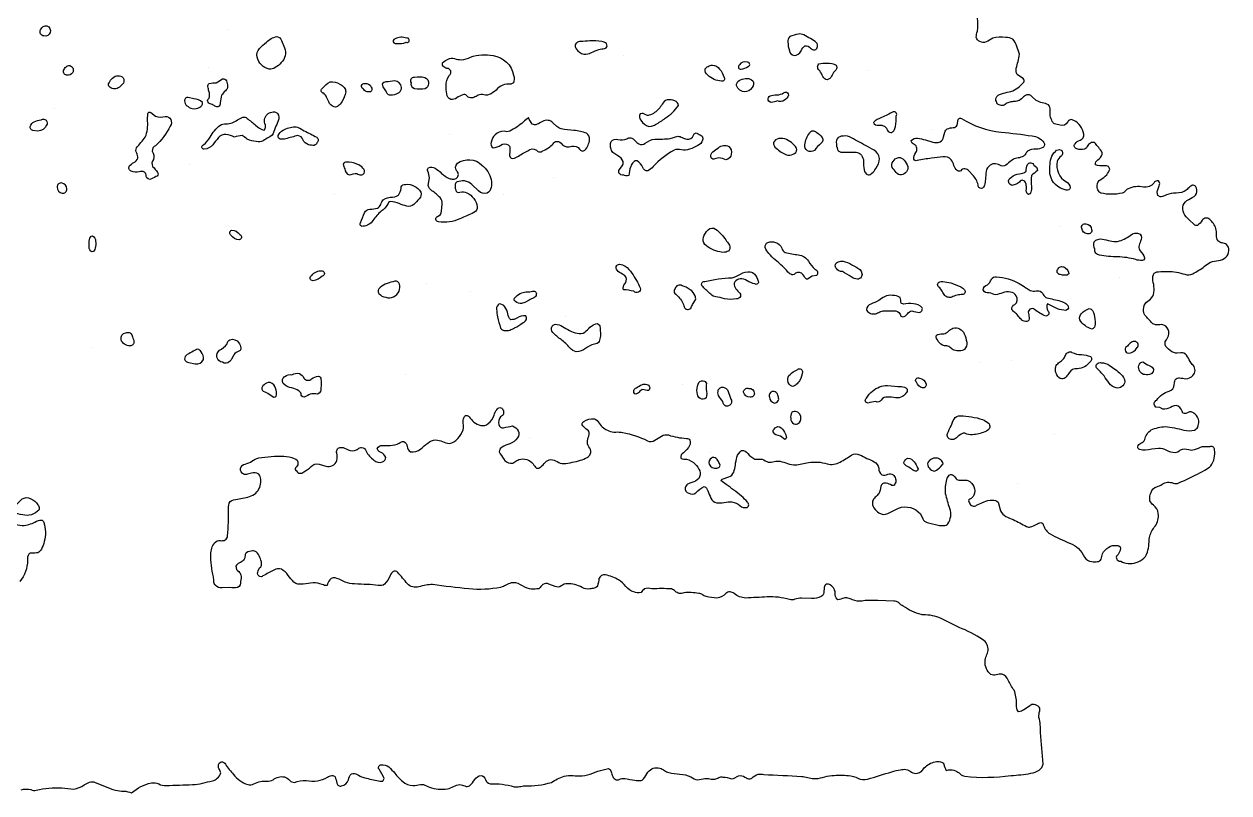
# Model space of a CAD drawing. Header units: inches. Extents: x 0.6 to 17.6, y 1.2 to 10.
# Drawn here: x 9.31 to 17.61, y 1.25 to 6.55 of the extents above; entities that cross this region are included whole.
import ezdxf

# ---------------------------------------------------------------- set-up
doc = ezdxf.new("R2010")
doc.units = ezdxf.units.IN
doc.header["$MEASUREMENT"] = 0
doc.layers.get('0').update_dxf_attribs({"linetype": 'CONTINUOUS'})

msp = doc.modelspace()

# ---------------------------------------------------------------- linework, layer by layer
for p, q in [((10.7174, 6.5096), (10.7174, 6.5096)), ((13.4358, 6.3325), (13.4358, 6.3325)), ((10.582, 6.2492), (10.582, 6.2492)), ((15.1231, 6.2284), (15.1231, 6.2284)), ((9.5196, 5.968), (9.5196, 5.968)), ((15.5606, 5.8222), (15.5606, 5.8222)), ((12.2381, 5.7909), (12.2381, 5.7909)), ((10.4466, 5.5826), (10.4466, 5.5826)), ((12.9567, 5.4889), (12.9567, 5.4889)), ((11.4465, 5.3743), (11.4465, 5.3743)), ((12.613, 5.3743), (12.613, 5.3743)), ((16.4459, 5.1556), (16.4459, 5.1556)), ((12.0818, 4.7598), (12.0818, 4.7598)), ((16.8521, 4.8015), (16.8521, 4.8015)), ((12.3839, 4.7077), (12.3839, 4.7077)), ((13.04, 4.5307), (13.04, 4.5307)), ((9.78, 4.3224), (9.78, 4.3224)), ((15.8938, 4.2182), (15.8938, 4.2182)), ((16.1126, 4.2286), (16.1126, 4.2286)), ((11.936, 4.1349), (11.936, 4.1349)), ((13.842, 4.062), (13.842, 4.062)), ((12.7901, 3.6975), (12.7901, 3.6975)), ((16.4042, 3.7183), (16.4042, 3.7183)), ((14.0399, 3.5933), (14.0399, 3.5933)), ((16.1542, 3.385), (16.1542, 3.385))]:
    msp.add_line(p, q)
for points in [[(10.0508, 1.2498, -0.126935), (10.1868, 1.3192, -0.1377), (10.2373, 1.3115, 0.116543), (10.2881, 1.301, 0.0037), (10.4708, 1.3077, 0.052743), (10.5391, 1.3165, -0.016072), (10.6077, 1.333, 0.127118), (10.6402, 1.3512, 0.215107), (10.6642, 1.3877, 0.107186), (10.6555, 1.4112, -0.153402), (10.6482, 1.4376, -0.858433), (10.6962, 1.4473, 0.017024), (10.7521, 1.3767, 0.141582), (10.8503, 1.3081, 0.180705), (10.8933, 1.3126, -0.049409), (10.9372, 1.3287, -0.038455), (10.9817, 1.3307, 0.132591), (11.0249, 1.3408, -0.210262), (11.1029, 1.3607, -0.121137), (11.1395, 1.3358, 0.248412), (11.1715, 1.3228, -0.07059), (11.2517, 1.3365, 0.074758), (11.332, 1.3326, 0.074042), (11.3988, 1.3585, -0.072481), (11.4293, 1.3689, -0.276524), (11.4518, 1.3605, -0.060043), (11.4644, 1.318, 0.525437), (11.4969, 1.2992, 0.27773), (11.5444, 1.34, -0.178482), (11.5647, 1.3803, -0.267625), (11.6045, 1.3768, 0.054634), (11.644, 1.3574, 0.010654), (11.7402, 1.3344, 0.078977), (11.7801, 1.3319), (11.7898, 1.3493, 0.052518), (11.7548, 1.413, -0.659854), (11.7704, 1.4427, -0.252609), (11.8219, 1.4287, -0.043957), (11.8631, 1.3852, 0.044178), (11.9177, 1.3291, 0.185551), (11.9881, 1.3019, 0.067475), (12.0403, 1.3078), (12.0607, 1.3078, -0.024132), (12.1016, 1.2884, 0.108976), (12.2255, 1.2783, 0.092263), (12.268, 1.2939, -0.117146), (12.3112, 1.3073, -0.06178), (12.3457, 1.2976, 0.246982), (12.3786, 1.2996, 0.060889), (12.4141, 1.3417, -0.216885), (12.4574, 1.37, -0.286868), (12.488, 1.342, 0.267019), (12.5193, 1.3123, -0.087689), (12.6858, 1.2925, 0.107242), (12.7228, 1.2934, -0.033935), (12.7591, 1.2989, 0.082861), (12.942, 1.3228, -0.052739), (13.0287, 1.3649, -0.103334), (13.0906, 1.3692, 0.052161), (13.1543, 1.3673, 0.063914), (13.2265, 1.3867, -0.04589), (13.2986, 1.4089), (13.3345, 1.4175, -0.320567), (13.3525, 1.3957, 0.036395), (13.3639, 1.3632, 0.214687), (13.3875, 1.3407, 0.237622), (13.4097, 1.3434, -0.132711), (13.4465, 1.3491, -0.004378), (13.5168, 1.3369, 0.059932), (13.5527, 1.3355, 0.195617), (13.577, 1.3471, -0.019465), (13.6071, 1.3924, -0.326127), (13.6887, 1.4206, -0.054918), (13.7211, 1.4039, 0.062303), (13.7496, 1.3897, 0.033455), (13.8264, 1.3798, -0.097856), (13.9019, 1.3602, 0.079447), (13.9484, 1.339, -0.050536), (13.9995, 1.3498, -0.054575), (14.033, 1.3468, 0.08217), (14.0669, 1.3457, 0.122893), (14.0948, 1.3567, -0.171322), (14.1231, 1.3596, -0.061459), (14.1827, 1.3475), (14.1961, 1.3504), (14.2314, 1.3674, -0.222633), (14.2743, 1.3589, 0.051668), (14.299, 1.3475, 0.249643), (14.3224, 1.3515, -0.077917), (14.3661, 1.3791, -0.054916), (14.4046, 1.3769, -0.003107), (14.6648, 1.3639, -0.043458), (14.7069, 1.3558, 0.047643), (14.7486, 1.3487, 0.07217), (14.8101, 1.3564, -0.02444), (14.8741, 1.3706, -0.020299), (14.9881, 1.3705, -0.087279), (15.053, 1.3517, 0.171396), (15.1186, 1.3436, -0.010181), (15.2864, 1.3956, -0.02127), (15.3459, 1.4097, -0.073357), (15.3831, 1.4121, -0.070443), (15.4222, 1.3936, 0.206376), (15.4629, 1.3858, 0.095578), (15.4901, 1.3984, 0.030013), (15.5095, 1.4222, -0.158747), (15.5843, 1.4638, -0.101572), (15.6223, 1.4647, -0.261193), (15.6439, 1.4477, 0.057483), (15.6604, 1.4051), (15.6763, 1.4085, -0.148857), (15.7251, 1.4019, -0.067256), (15.7567, 1.3813, 0.123595), (15.7897, 1.3644, 0.06106), (16.1073, 1.3697, 0.03057), (16.2444, 1.3854, 0.088296), (16.3013, 1.407, 0.227065), (16.3279, 1.4482, 0.00349), (16.3105, 1.6665, 0.074375), (16.3, 1.7706, -0.1033), (16.3055, 1.8162, 0.201902), (16.3021, 1.8411, 0.172241), (16.2671, 1.8585, 0.268216), (16.2365, 1.8509, -0.068422), (16.1959, 1.8227, -0.124892), (16.1599, 1.8092), (16.1496, 1.8235, -0.053872), (16.1446, 1.8644, 0.105491), (16.1286, 1.9573, -0.038035), (16.087, 2.0282, 0.23718), (16.046, 2.0689, 0.095095), (16.006, 2.0639, -0.204185), (15.9688, 2.0664, -0.253295), (15.9292, 2.1561, -0.073294), (15.9379, 2.1941, 0.03937), (15.9492, 2.2315, 0.272684), (15.9116, 2.3071, 0.056237), (15.7507, 2.3903), (15.6394, 2.4464, 0.062094), (15.5814, 2.4684, 0.034765), (15.518, 2.4775, -0.050699), (15.4876, 2.4789, -0.075805), (15.3654, 2.5361, -0.024864), (15.3343, 2.5596, 0.170235), (15.3002, 2.5726), (15.1908, 2.5765, 0.012057), (15.1245, 2.577, 0.054053), (15.0814, 2.5726, -0.15757), (15.0151, 2.5816, 0.022843), (14.9836, 2.5925, 0.134761), (14.9565, 2.5934, -0.072558), (14.9148, 2.5809), (14.9021, 2.5942, -0.066081), (14.8952, 2.6351, 0.214836), (14.8621, 2.6835, 0.627536), (14.8211, 2.6663), (14.8172, 2.6313, -0.272752), (14.8002, 2.6038, -0.122315), (14.7341, 2.5908), (14.6648, 2.5934, 0.085219), (14.6191, 2.5847, -0.175659), (14.5815, 2.583, 0.084555), (14.428, 2.6006, -0.002998), (14.2795, 2.5934, -0.159376), (14.2011, 2.6238, 0.099022), (14.1723, 2.6364, 0.237555), (14.1441, 2.6247, -0.190896), (14.0816, 2.5934, -0.062718), (14.0087, 2.6038, -0.124945), (13.9829, 2.6156, 0.143225), (13.9566, 2.6247, 0.071069), (13.8542, 2.6298, -0.137998), (13.8212, 2.6247, -0.143847), (13.795, 2.6397, 0.121745), (13.7691, 2.6559, 0.031601), (13.6337, 2.6559, 0.213323), (13.5816, 2.6559, 0.086689), (13.559, 2.6317, -0.172298), (13.5087, 2.6351, -0.142646), (13.4547, 2.673, 0.077149), (13.4046, 2.7184, 0.085309), (13.3141, 2.7529, 0.343243), (13.2692, 2.7288, -0.060506), (13.2588, 2.6767, -0.136944), (13.2361, 2.6603, 0.045058), (13.2067, 2.6559, -0.173838), (13.1541, 2.6655, 0.058115), (13.1025, 2.6872, 0.055042), (13.0539, 2.6918, 0.155182), (13.0088, 2.6767, -0.268746), (12.9668, 2.6727), (12.9243, 2.6897, 0.233583), (12.8838, 2.6872, 0.123429), (12.8647, 2.6658, -0.282962), (12.8421, 2.6559, -0.093931), (12.7901, 2.6559, -0.050216), (12.7286, 2.6851, 0.182621), (12.6651, 2.6976, 0.054942), (12.6286, 2.682, -0.054942), (12.5922, 2.6663, -0.068252), (12.3735, 2.6559, -0.014067), (12.1235, 2.6872, 0.053887), (12.0298, 2.6707, -0.282787), (11.9502, 2.6908, 0.014082), (11.8832, 2.7698, 0.354072), (11.8512, 2.7751, 0.117802), (11.8319, 2.7497, -0.085782), (11.7917, 2.6883, -0.220757), (11.7497, 2.6801, 0.042038), (11.6756, 2.6872, -0.018738), (11.5862, 2.6901, -0.062769), (11.5215, 2.7017, 0.017102), (11.4646, 2.7286, 0.364985), (11.4152, 2.7184, 0.072339), (11.3972, 2.6802, -0.182308), (11.3632, 2.6872, 0.08019), (11.3007, 2.6976, 0.009977), (11.2324, 2.6895, -0.05704), (11.1965, 2.6896, -0.147017), (11.1685, 2.7016, -0.031957), (11.1284, 2.7492, 0.109028), (11.0819, 2.7913, 0.209614), (11.0308, 2.7862, 0.007279), (10.9555, 2.7459, -0.793867), (10.9204, 2.771, -0.175409), (10.9397, 2.8082, 0.151826), (10.9456, 2.8319, 0.092983), (10.9336, 2.8733, 0.101691), (10.9095, 2.9107, 0.185538), (10.8837, 2.9187, 0.099841), (10.8424, 2.9059, 0.347562), (10.832, 2.8871, -0.154929), (10.8216, 2.8538, -0.119647), (10.7932, 2.8348, 0.214252), (10.7695, 2.8121, 0.294208), (10.7886, 2.7752, -0.138981), (10.8026, 2.7519, -0.122327), (10.8007, 2.708, -0.372625), (10.7799, 2.6663, -0.093931), (10.7278, 2.6663), (10.6743, 2.6626, -0.237416), (10.6272, 2.6808, -0.165473), (10.617, 2.7076, 0.032062), (10.6138, 2.7393, -0.058704), (10.5964, 2.895, -0.153282), (10.6216, 2.9737, -0.260433), (10.6637, 2.9899, 0.465771), (10.7119, 3.0218, 0.030878), (10.7174, 3.2079, -0.163895), (10.7298, 3.2584, -0.149128), (10.7789, 3.2747, 0.056183), (10.8747, 3.2972, 0.238239), (10.9366, 3.3677, 0.101825), (10.9411, 3.4125, 0.161556), (10.9257, 3.4475, 0.277078), (10.8756, 3.4534), (10.848, 3.4461, -0.134677), (10.8216, 3.4475, -0.749291), (10.8324, 3.5171, 0.114184), (10.8797, 3.5367, -0.087042), (10.9262, 3.5589, -0.056106), (11.0993, 3.57, -0.079106), (11.1711, 3.5559, -0.347452), (11.1965, 3.5204, -0.178854), (11.1803, 3.4907, 0.512143), (11.1868, 3.4692, 0.518495), (11.2358, 3.4625, 0.051484), (11.2867, 3.4997, -0.260208), (11.342, 3.5158), (11.3882, 3.5024, 0.174376), (11.434, 3.5057, 0.230424), (11.4632, 3.5424, 0.102672), (11.4645, 3.5916, -0.461698), (11.485, 3.6307, -0.154182), (11.5281, 3.6222, 0.181033), (11.5865, 3.6091, 0.094727), (11.6102, 3.6221, -0.16628), (11.6349, 3.6313, -0.319378), (11.6659, 3.6057, 0.127234), (11.7194, 3.5441, 0.261249), (11.779, 3.531, 0.290408), (11.8006, 3.5628, 0.243843), (11.7684, 3.596, -0.305922), (11.7423, 3.6245, -0.295713), (11.7788, 3.6445, -0.011036), (11.8319, 3.6452, 0.12501), (11.8942, 3.6612, -0.218252), (11.9259, 3.6715, -0.294906), (11.9479, 3.6389, 0.252761), (11.9713, 3.602, 0.252526), (12.0415, 3.6213, -0.006344), (12.0899, 3.6609, -0.153837), (12.1443, 3.6827, -0.101572), (12.1914, 3.6717, 0.069926), (12.2383, 3.6588, 0.20267), (12.2966, 3.692, 0.090518), (12.3343, 3.7534, 0.103853), (12.3344, 3.7972, -0.175014), (12.3399, 3.8393, -0.637123), (12.375, 3.8418, 0.01644), (12.4066, 3.8056, 0.111845), (12.4564, 3.7834, 0.232501), (12.5054, 3.7952, 0.135106), (12.5482, 3.8535, -0.161198), (12.5664, 3.8915, -0.717961), (12.6079, 3.8913, -0.478957), (12.5922, 3.8433, 0.233171), (12.5793, 3.7888, 0.392592), (12.6122, 3.767, 0.0095), (12.6736, 3.7796, -0.139324), (12.7135, 3.7461, -0.304979), (12.7075, 3.6971, -0.172512), (12.6547, 3.6558, 0.075414), (12.6027, 3.6335, 0.350882), (12.583, 3.6005, 0.039883), (12.6131, 3.5515, 0.203907), (12.6595, 3.5219, 0.180644), (12.6896, 3.5314, -0.07459), (12.7182, 3.5471, -0.312624), (12.8169, 3.5179, 0.090675), (12.8391, 3.489, 0.289449), (12.8681, 3.4974, 0.037449), (12.9009, 3.5289, -0.179223), (12.9364, 3.548, -0.14623), (12.9816, 3.534, 0.14409), (13.0268, 3.5199, 0.045893), (13.1427, 3.5429, 0.055108), (13.1874, 3.5619, 0.167597), (13.2097, 3.5854, 0.2732), (13.2072, 3.6262, -0.176892), (13.1898, 3.6668, -0.077487), (13.1997, 3.71, 0.33767), (13.1879, 3.7537, -0.054941), (13.1587, 3.7797, -0.559693), (13.1656, 3.8096, -0.186162), (13.2376, 3.8284, -0.188694), (13.2708, 3.7979, 0.140332), (13.3369, 3.7449, 0.10771), (13.3849, 3.7375, -0.060813), (13.4336, 3.7346, -0.069014), (13.603, 3.6777, 0.28681), (13.655, 3.681), (13.7, 3.7095, -0.212234), (13.7473, 3.7172, 0.067771), (13.8731, 3.6939, -0.235468), (13.8961, 3.6824, -0.144792), (13.8941, 3.6454, -0.110385), (13.8515, 3.5939, 0.405306), (13.8344, 3.5578, 0.145255), (13.8729, 3.5498, -0.151102), (13.9323, 3.5163, -0.135129), (13.963, 3.4689, -0.230343), (13.9566, 3.4162, -0.152775), (13.9088, 3.3896, 0.061544), (13.8802, 3.3775, 0.19905), (13.8629, 3.3537, 0.34524), (13.8874, 3.3152, 0.284904), (13.9374, 3.3188, -0.086974), (13.9935, 3.3617, -0.264844), (14.0191, 3.3329, 0.010345), (14.0402, 3.2823, 0.263739), (14.0796, 3.2499, 0.0712), (14.1321, 3.2523, -0.073711), (14.1854, 3.2555, -0.129768), (14.2406, 3.2304, 0.246477), (14.2897, 3.2179, 0.563232), (14.2916, 3.2531, 0.059379), (14.2508, 3.2962, 0.015318), (14.1452, 3.376, -0.030803), (14.1084, 3.4035), (14.1175, 3.4132), (14.1644, 3.4282, 0.230588), (14.1975, 3.4616, 0.061448), (14.209, 3.51, -0.041898), (14.2199, 3.5652, -0.188868), (14.2518, 3.6092, -0.320584), (14.2936, 3.59, 0.124638), (14.342, 3.5516, 0.025283), (14.3939, 3.55, 0.028268), (14.4357, 3.5308, 0.083962), (14.4765, 3.534, -0.092784), (14.5169, 3.5366, -0.027739), (14.5684, 3.5203, 0.089943), (14.6218, 3.5105, 0.01361), (14.7129, 3.5269, -0.117795), (14.8408, 3.5184, 0.205118), (14.9302, 3.5303, 0.021602), (15.0106, 3.5795, -0.244369), (15.0636, 3.5812, -0.027168), (15.1143, 3.5559, -0.031626), (15.1656, 3.532, -0.249678), (15.196, 3.4891, 0.231518), (15.2176, 3.4423, 0.16293), (15.2592, 3.4464, -0.2915), (15.2951, 3.4436, -0.081923), (15.3122, 3.4158, -0.234938), (15.3106, 3.385, -0.44837), (15.2871, 3.3692, 0.110477), (15.2481, 3.385, 0.437642), (15.2117, 3.3627), (15.2055, 3.3361, -0.097599), (15.196, 3.3121, -0.030618), (15.1723, 3.2878, 0.146335), (15.1544, 3.26, 0.219681), (15.1635, 3.2143, 0.0805), (15.198, 3.1795, 0.263943), (15.2579, 3.1764, 0.00946), (15.3333, 3.2134, -0.313976), (15.4828, 3.1733), (15.5004, 3.1382, 0.247562), (15.5293, 3.1142, 0.007944), (15.6056, 3.096, 0.062528), (15.645, 3.0929, 0.194931), (15.6725, 3.1048, 0.238961), (15.6857, 3.2107, -0.021257), (15.6567, 3.3123, -0.093205), (15.6652, 3.4104, -0.11842), (15.6815, 3.4397, -0.348895), (15.7042, 3.4426, -0.159379), (15.7251, 3.4214, 0.234779), (15.748, 3.4058, 0.066573), (15.7793, 3.4054, -0.102182), (15.8099, 3.4028, -0.413167), (15.8522, 3.3017, -0.157173), (15.8234, 3.2748, 0.555819), (15.8209, 3.2496, 0.56613), (15.8705, 3.2339), (15.9216, 3.2554, -0.092282), (15.9772, 3.2684, -0.269248), (16.018, 3.2534), (16.0355, 3.1954, 0.180873), (16.0716, 3.1561, 0.036286), (16.1218, 3.1337, -0.030676), (16.2147, 3.0857, 0.17157), (16.2411, 3.083, 0.058599), (16.2815, 3.1004, -0.076243), (16.3134, 3.1145, -0.312519), (16.3313, 3.0934, 0.167675), (16.376, 3.0353, 0.023232), (16.5109, 2.972, -0.208095), (16.6125, 2.8746, 0.225026), (16.663, 2.8443, 0.092764), (16.7026, 2.8442, 0.215754), (16.7278, 2.8603, 0.071455), (16.737, 2.8973, -0.147916), (16.7813, 2.9447, -0.155746), (16.8325, 2.956, -0.367697), (16.8625, 2.9371, -0.176024), (16.8336, 2.8807, 0.556234), (16.8635, 2.8474, 0.233752), (16.9682, 2.8384, 0.309316), (17.0504, 2.9243, 0.045328), (17.0583, 2.9795, -0.02902), (17.0624, 3.0202, -0.094307), (17.1004, 3.0891, 0.187289), (17.1215, 3.1766, 0.21328), (17.0876, 3.2337, -0.128869), (17.0639, 3.2643, -0.167995), (17.0722, 3.3213, -0.300235), (17.1119, 3.3606, 0.068562), (17.1486, 3.3774, -0.098786), (17.1859, 3.3919, -0.086069), (17.2252, 3.3858, 0.177316), (17.2638, 3.3866, 0.003998), (17.3754, 3.4396, 0.016308), (17.4415, 3.4746, 0.063717), (17.4831, 3.5047, 0.205126), (17.5082, 3.6157, 0.617479), (17.477, 3.635, -0.018459), (17.4249, 3.635, 0.008066), (17.3679, 3.614, -0.155613), (17.3312, 3.6141, 0.188182), (17.2727, 3.613, -0.199142), (17.2374, 3.5933, -0.097716), (17.1802, 3.6104, 0.12311), (17.1229, 3.6245, -0.016155), (17.0325, 3.6136, -0.083212), (16.9944, 3.6167, -0.368897), (16.9799, 3.6358, -0.252933), (17.0023, 3.6614, 0.183172), (17.0286, 3.6851, -0.200266), (17.0733, 3.7526, -0.08328), (17.1698, 3.7749, -0.041503), (17.2966, 3.751, 0.129133), (17.3702, 3.7515, 0.177838), (17.393, 3.7718, 0.124511), (17.4008, 3.8123, 0.192122), (17.375, 3.8612, 0.09915), (17.3524, 3.875, 0.19349), (17.3312, 3.8745, -0.251578), (17.2896, 3.867, 0.2396), (17.2583, 3.9162, 0.297433), (17.2062, 3.9058, -0.10174), (17.1541, 3.8953), (17.1333, 3.9058), (17.1041, 3.9099, -0.572141), (17.1114, 3.9577, -0.188623), (17.1958, 4.0192, 0.37062), (17.2318, 4.0652, -0.07492), (17.2389, 4.0967, -0.291186), (17.2687, 4.1106, -0.016788), (17.3111, 4.1052, 0.203813), (17.3594, 4.1283, 0.401162), (17.3624, 4.1974, -0.100087), (17.3412, 4.2247, 0.028081), (17.3165, 4.2673, 0.268561), (17.276, 4.2828), (17.2518, 4.2815, -0.093981), (17.2291, 4.2849, -0.10795), (17.1818, 4.3188, -0.31041), (17.17, 4.3605, 0.112416), (17.1954, 4.4153, 0.232081), (17.1731, 4.4667, 0.20261), (17.1319, 4.477, -0.035749), (17.1036, 4.4768, -0.191048), (17.08, 4.4879, -0.007959), (17.0296, 4.542, -0.185886), (17.0205, 4.5828, -0.222293), (17.0409, 4.6329, 0.06657), (17.0758, 4.6615, 0.168208), (17.093, 4.7133, 0.05089), (17.0875, 4.769, -0.112597), (17.0876, 4.8241, -0.300565), (17.123, 4.8415, -0.059662), (17.2472, 4.8399, -0.02762), (17.3042, 4.8247, 0.199154), (17.3586, 4.8284, 0.045033), (17.4404, 4.8799, -0.072879), (17.4816, 4.9079, -0.059244), (17.5368, 4.9207, 0.14745), (17.5876, 4.9419, 0.187592), (17.6078, 4.9886, 0.239973), (17.5916, 5.0306, 0.093547), (17.5617, 5.041, -0.161699), (17.5337, 5.0549, -0.166305), (17.5221, 5.0968, 0.07279), (17.518, 5.1409, 0.129488), (17.4764, 5.2024, 0.492702), (17.4249, 5.1973, -0.094008), (17.3915, 5.1621, -0.299216), (17.3688, 5.1683), (17.3339, 5.2008, -0.09363), (17.298, 5.2459, -0.201548), (17.293, 5.3011, -0.189894), (17.3313, 5.34, 0.071183), (17.3788, 5.3702, 0.255062), (17.385, 5.4182, 0.468992), (17.352, 5.4368, 0.074472), (17.326, 5.416, -0.074472), (17.2999, 5.3952, -0.10698), (17.227, 5.3847, 0.068385), (17.1635, 5.3654, -0.071688), (17.1353, 5.3582), (17.1174, 5.3677, -0.188738), (17.121, 5.4128, 0.04167), (17.1306, 5.4433, 0.279073), (17.1229, 5.4681, 0.444118), (17.0914, 5.4526, -0.267108), (17.0187, 5.4264, 0.157394), (16.9135, 5.4145, 0.057411), (16.8937, 5.3972, -0.143948), (16.8729, 5.3847, -0.118045), (16.7271, 5.3847, -0.215388), (16.7058, 5.4066, -0.080085), (16.6998, 5.438, -0.266909), (16.7249, 5.4784, 0.067064), (16.7662, 5.5104, 0.091187), (16.7875, 5.5494), (16.7794, 5.5677, 0.097282), (16.7479, 5.5722, -0.112336), (16.6897, 5.5799, -0.346068), (16.7061, 5.6128, 0.132962), (16.7362, 5.6515, 0.1677), (16.7297, 5.6733, 0.028511), (16.7046, 5.7062, 0.036782), (16.6827, 5.7325, 0.252934), (16.6542, 5.7285, 0.172291), (16.6317, 5.705, -0.238713), (16.6125, 5.6868, -0.135933), (16.5612, 5.6893, -0.594455), (16.5482, 5.7244, -0.186544), (16.5838, 5.7492, 0.350629), (16.6084, 5.7914, 0.240737), (16.5396, 5.8847, 0.529652), (16.4973, 5.8731, -0.396425), (16.4459, 5.8534, -0.03689), (16.4068, 5.8612, -0.140353), (16.3918, 5.878, -0.054307), (16.3776, 5.9176, -0.059496), (16.3777, 5.9585, 0.268304), (16.3646, 5.993, 0.085625), (16.3227, 6.0074, -0.101711), (16.2814, 6.023), (16.2518, 6.0509, 0.258447), (16.2167, 6.0617, 0.107111), (16.1858, 6.0406, -0.119121), (16.1542, 6.0201, -0.062227), (16.123, 6.0149, 0.062227), (16.0917, 6.0097, 0.173951), (16.066, 5.9947, -0.25476), (16.0397, 5.9888, -0.191062), (16.0146, 6.0004, -0.130865), (16.0022, 6.0312, -0.310484), (16.0284, 6.0631, -0.059427), (16.0817, 6.0794, 0.153793), (16.1733, 6.1262), (16.1966, 6.149, 0.319974), (16.1901, 6.1733, 0.01446), (16.1488, 6.2009, -0.182918), (16.1437, 6.2452, -0.017103), (16.1556, 6.2906, 0.038589), (16.1658, 6.3423, 0.013913), (16.1468, 6.3951, 0.137729), (16.1202, 6.4456, 0.137767), (16.0709, 6.4575, 0.088483), (15.9816, 6.4518, 0.013581), (15.9355, 6.4263, -0.208718), (15.8928, 6.4292, -0.253923), (15.8675, 6.4584, -0.05106), (15.8758, 6.5002, 0.076967), (15.8764, 6.5907, 0.215969)], [(9.4467, 6.4679, -0.547509), (9.4239, 6.511, -0.140853), (9.4423, 6.5319, -0.210067), (9.4675, 6.5366, -0.953446), (9.4467, 6.4679)], [(14.6128, 6.3325, 0.278306), (14.6621, 6.3655, -0.145929), (14.6882, 6.4003, -0.199344), (14.7273, 6.3846, 0.763188), (14.775, 6.3954, 0.286155), (14.7575, 6.4302, 0.052091), (14.7153, 6.4555), (14.6803, 6.4748, 0.183792), (14.6427, 6.48, 0.045537), (14.5843, 6.4628, 0.268305), (14.5711, 6.4263, 0.078438), (14.5807, 6.3653, 0.310732), (14.6128, 6.3325)], [(10.9986, 6.2388, -0.295566), (10.9153, 6.3221, -0.254771), (10.9315, 6.3803, -0.048042), (10.9792, 6.4247, -0.149836), (11.0513, 6.4635, -0.29331), (11.0839, 6.4359), (11.1045, 6.386, -0.294957), (11.0816, 6.284, -0.08633), (11.0391, 6.2491, -0.150488), (10.9986, 6.2388)], [(11.8735, 6.4159, 0.110654), (11.9423, 6.4239, 1.323285), (11.9451, 6.453, 0.197639), (11.865, 6.4478, 1.058202), (11.8735, 6.4159)], [(13.165, 6.343, 0.140567), (13.218, 6.3531, -0.035457), (13.2692, 6.3742, -0.019563), (13.3078, 6.3814, 0.248577), (13.3267, 6.3972), (13.321, 6.4166, 0.092543), (13.2893, 6.4288, 0.070978), (13.2071, 6.4337, -0.032237), (13.1416, 6.4302, 0.155359), (13.1167, 6.4213, 0.438563), (13.1129, 6.378, 0.205961), (13.165, 6.343)], [(12.2485, 6.0305, -0.276821), (12.2211, 6.0677, -0.053919), (12.2172, 6.1242, -0.172792), (12.2381, 6.1953, 0.317314), (12.2485, 6.2284, 0.200009), (12.2227, 6.2442, -0.187318), (12.1964, 6.2596, -0.382451), (12.1971, 6.288, -0.035958), (12.2301, 6.3073, -0.196641), (12.2737, 6.3116, 0.052956), (12.3216, 6.3034, 0.091597), (12.3852, 6.3214, -0.133361), (12.5401, 6.3325, -0.324573), (12.6817, 6.1964, -0.150466), (12.6807, 6.144), (12.6627, 6.1348), (12.6338, 6.1346, 0.179358), (12.5826, 6.114, -0.023543), (12.5375, 6.0771, -0.190413), (12.4871, 6.0596, 0.136968), (12.4464, 6.0617, 0.055693), (12.4154, 6.0472, -0.202073), (12.3839, 6.0409, -0.184614), (12.358, 6.0569, 0.29325), (12.3318, 6.0617, 0.078677), (12.2911, 6.0411, -0.199543), (12.2485, 6.0305)], [(9.603, 6.1971, -0.567913), (9.5851, 6.2365, -0.140075), (9.6056, 6.2593, -0.284334), (9.6303, 6.2611, -0.442688), (9.6449, 6.2152, -0.303517), (9.603, 6.1971)], [(14.1128, 6.1555, -0.164311), (14.0191, 6.1971, -0.287808), (14.0008, 6.2406, -0.170964), (14.0204, 6.2577, -0.055043), (14.0509, 6.267, -0.232571), (14.1001, 6.2398, -0.110299), (14.1313, 6.1824, -0.642948), (14.1128, 6.1555)], [(14.2482, 6.2388, 0.126098), (14.2967, 6.2575, 0.928399), (14.2895, 6.288, 0.307859), (14.2369, 6.2682, 0.802208), (14.2482, 6.2388)], [(14.8419, 6.1659, -0.294609), (14.8124, 6.1872, 0.021384), (14.7898, 6.2284, -0.455105), (14.7829, 6.2744, -0.08403), (14.8419, 6.2797, -0.172071), (14.9034, 6.2661, -0.418438), (14.8913, 6.2231, 0.07768), (14.8703, 6.1895, -0.253745), (14.8419, 6.1659)], [(9.9258, 6.1034, -0.173557), (9.8942, 6.1206, -0.270427), (9.8995, 6.1529, -0.102714), (9.9281, 6.1844, -0.242936), (9.9668, 6.192, -0.649871), (9.9885, 6.1355, -0.107833), (9.9584, 6.1101, -0.167418), (9.9258, 6.1034)], [(10.6445, 5.9784, -0.143637), (10.6182, 5.9875, 0.125175), (10.5924, 5.9993, -0.695453), (10.5844, 6.0392, 0.167244), (10.5832, 6.0865, -0.03968), (10.5761, 6.1184, -0.30162), (10.5858, 6.1401, -0.060396), (10.6341, 6.1445, 0.022035), (10.6766, 6.1719, -0.401794), (10.705, 6.1573, -0.068182), (10.7113, 6.1227, -0.233192), (10.6963, 6.0883, 0.063687), (10.6701, 6.0586, 0.063861), (10.6614, 6.0077, -0.364182), (10.6445, 5.9784)], [(11.4465, 5.9784, -0.243178), (11.4087, 6.0144), (11.394, 6.046, 0.108936), (11.3736, 6.0722, -0.703583), (11.3674, 6.1101, -0.109633), (11.4172, 6.1514, -0.185379), (11.4844, 6.1362, -0.084959), (11.5148, 6.1114, -0.1993), (11.5253, 6.0826, -0.09443), (11.4983, 6.0134, -0.086928), (11.4742, 5.9856, -0.223373), (11.4465, 5.9784)], [(11.6965, 6.0826, -0.057676), (11.6666, 6.0838, -0.073132), (11.6444, 6.1034, -0.814207), (11.6558, 6.1407, -0.365491), (11.7003, 6.1154, -0.466377), (11.6965, 6.0826)], [(11.8319, 6.0617, 0.1613), (11.8941, 6.078, 0.263181), (11.9083, 6.113, 0.384802), (11.8618, 6.1572, -0.01997), (11.8014, 6.1505, 0.313225), (11.7771, 6.1346, 0.171073), (11.7902, 6.1034, -0.018944), (11.8086, 6.0742, 0.274763), (11.8319, 6.0617)], [(11.9985, 6.1034, -0.372625), (11.9777, 6.1451, -0.627117), (11.9989, 6.1839, -0.102), (12.0701, 6.1822, -0.377972), (12.0945, 6.1383, -0.276865), (12.0714, 6.1034, -0.088864), (11.9985, 6.1034)], [(14.269, 6.0826, -0.117204), (14.2324, 6.1012, -0.240182), (14.217, 6.1346, -0.259267), (14.2435, 6.1647, -0.106859), (14.2901, 6.1738, -0.220086), (14.3293, 6.1592, -0.293082), (14.3239, 6.1125, -0.27838), (14.269, 6.0826)], [(14.4565, 6.0097, -0.948207), (14.4576, 6.0578, -0.10089), (14.5086, 6.0612, 0.035083), (14.5511, 6.0798, -0.483565), (14.5744, 6.0592, -0.179421), (14.5475, 6.0247, -0.241897), (14.4982, 6.0201, -0.040054), (14.4565, 6.0097)], [(10.4674, 5.968, 0.189275), (10.5198, 5.9765, 0.3525), (10.5382, 6.0085, 0.213933), (10.4783, 6.0333), (10.4402, 6.0433, 0.514617), (10.4154, 6.0201, 0.240182), (10.4308, 5.9867, 0.117204), (10.4674, 5.968)], [(13.6129, 5.843), (13.6321, 5.8453, 0.041303), (13.6595, 5.8573, 0.03523), (13.7261, 5.9002, 0.094788), (13.8164, 5.9887, 0.309716), (13.7914, 6.0195, 0.153556), (13.7389, 6.0266, 0.195905), (13.7053, 5.9965, -0.095329), (13.6524, 5.9393, -0.110503), (13.6152, 5.9207, -0.15687), (13.5915, 5.9238, 0.230361), (13.5541, 5.9318, 0.383402), (13.5588, 5.8862, 0.161479), (13.6129, 5.843)], [(9.4051, 5.8118), (9.3701, 5.8163, -0.436649), (9.353, 5.843, -0.252238), (9.38, 5.8764, -0.080265), (9.4272, 5.8902, -0.833287), (9.4643, 5.852, -0.286272), (9.4051, 5.8118)], [(10.1758, 5.4785, -0.405368), (10.1499, 5.5103, 0.190879), (10.1385, 5.5297, 0.186097), (10.1029, 5.5306, -0.17568), (10.0475, 5.5363, -0.473325), (10.0349, 5.5696, -0.096522), (10.0661, 5.5954, 0.171578), (10.0925, 5.6243, 0.153115), (10.0856, 5.6603, -0.243341), (10.0844, 5.6955, 0.00299), (10.145, 5.7697, 0.115757), (10.1605, 5.8804, -0.047508), (10.1631, 5.9301, -0.692352), (10.1826, 5.9394), (10.2145, 5.9152, 0.133173), (10.2813, 5.9115, -0.349199), (10.3215, 5.8922, -0.217988), (10.317, 5.8459, -0.093787), (10.215, 5.7109, 0.315158), (10.1923, 5.6742, -0.218458), (10.2019, 5.616, 0.333724), (10.1955, 5.5688, -0.050069), (10.2297, 5.5254, -0.64462), (10.2175, 5.4993, -0.105542), (10.1758, 5.4785)], [(10.5508, 5.6868, -0.946874), (10.5467, 5.7167, 0.032469), (10.5924, 5.7701, -0.102917), (10.6591, 5.8514, -0.15287), (10.7005, 5.8623, 0.099462), (10.7434, 5.8691, -0.01132), (10.8155, 5.907, -0.255383), (10.8467, 5.8998, -0.010901), (10.904, 5.8525, 0.124738), (10.9629, 5.8172, 0.343137), (10.9674, 5.8639, -0.310738), (10.9911, 5.9321, -0.129852), (11.0265, 5.9442, -0.25796), (11.0561, 5.9329, -0.245583), (11.06, 5.8829, -0.013951), (11.0397, 5.8335, -0.050156), (11.0192, 5.7837), (11.0025, 5.7721, 0.043891), (10.9657, 5.7516, -0.162506), (10.9231, 5.7377, -0.045411), (10.8632, 5.7493, -0.124903), (10.8412, 5.761, 0.059631), (10.8111, 5.7805, 0.101259), (10.7591, 5.7701, 0.117667), (10.7002, 5.7881, 0.234361), (10.648, 5.7678, -0.022808), (10.6096, 5.7182, -0.20378), (10.5508, 5.6868)], [(12.6651, 5.6243, 0.19507), (12.7064, 5.6342, -0.027685), (12.7797, 5.6764, -0.360305), (12.8387, 5.6799, 0.443724), (12.8838, 5.6764, 0.104912), (12.9542, 5.7243, -0.292544), (12.9788, 5.7407, -0.278171), (13.0151, 5.7198, 0.294521), (13.0817, 5.7076, -0.301942), (13.1362, 5.688, 0.485349), (13.1718, 5.6798, 0.179372), (13.2044, 5.754, 0.296267), (13.1843, 5.7965, 0.066893), (13.0966, 5.8162, -0.01933), (13.0099, 5.8273, -0.119265), (12.9798, 5.8439), (12.9526, 5.8686, 0.353673), (12.8813, 5.8781, -0.030227), (12.8428, 5.8585, -0.305158), (12.8103, 5.8604, -0.074835), (12.7847, 5.9046, 0.034355), (12.7484, 5.8743, -0.065124), (12.6547, 5.8118, -0.194101), (12.6157, 5.8107, 0.190335), (12.5537, 5.786, 0.172594), (12.5273, 5.7349, 0.355431), (12.5401, 5.6972, 0.127635), (12.5938, 5.7146, -0.281751), (12.6443, 5.718, -0.203368), (12.6558, 5.6947, -0.047732), (12.6551, 5.6644, 0.324405), (12.6651, 5.6243)], [(15.2793, 5.8014, 0.233046), (15.3002, 5.8148, 0.089867), (15.3113, 5.8445, 0.050145), (15.3164, 5.9157, 0.692431), (15.2964, 5.9449, -0.020974), (15.2164, 5.9055, 0.090946), (15.1593, 5.872, 0.391213), (15.196, 5.8534, -0.128822), (15.2364, 5.8449, -0.152566), (15.2529, 5.8262, 0.346286), (15.2793, 5.8014)], [(15.9043, 5.416, -0.44625), (15.8805, 5.4411, 0.150325), (15.8418, 5.5097), (15.8193, 5.5364, 0.224178), (15.7897, 5.5514, 0.243636), (15.7615, 5.539, -0.440269), (15.7376, 5.541, -0.150064), (15.714, 5.575, 0.059742), (15.696, 5.6139, 0.261006), (15.6386, 5.6344, -0.007299), (15.5606, 5.6243, 0.038638), (15.4613, 5.6085, -0.341526), (15.4383, 5.6175, -0.146724), (15.4511, 5.6633, 0.452216), (15.4418, 5.7205, -0.368959), (15.4197, 5.7467, -0.272363), (15.4637, 5.7623, -0.044515), (15.5189, 5.7505), (15.5689, 5.736, 0.159045), (15.6186, 5.7377, 0.243884), (15.643, 5.7719), (15.6507, 5.8036, -0.183345), (15.6685, 5.8276, -0.076953), (15.709, 5.8362, 0.29654), (15.7376, 5.8534), (15.7441, 5.8913, -0.564122), (15.766, 5.8986, 0.109683), (16.0401, 5.8045, -0.014656), (16.2522, 5.7783, -0.211371), (16.3332, 5.7339, -0.448392), (16.3273, 5.6988, -0.139354), (16.2792, 5.6868, 0.161247), (16.2213, 5.6736, 0.091591), (16.2083, 5.6565, -0.118921), (16.193, 5.6394, -0.090685), (16.1577, 5.6267, 0.058141), (16.1213, 5.6162, 0.042254), (16.0803, 5.5836, -0.29056), (16.0397, 5.5722, 0.07792), (16.0016, 5.586, 0.225481), (15.9641, 5.5774, 0.186855), (15.9355, 5.5337, 0.008242), (15.9312, 5.479, -0.046772), (15.9247, 5.4391, -0.298151), (15.9043, 5.416)], [(11.2694, 5.718, -0.230886), (11.2305, 5.7533, 0.275794), (11.1965, 5.7805, 0.027647), (11.1122, 5.7587, -0.110397), (11.0743, 5.756, -0.401776), (11.0611, 5.7805, -0.204828), (11.0941, 5.8174, -0.122035), (11.1757, 5.8415, -0.105735), (11.2091, 5.8311), (11.2392, 5.8138, -0.012154), (11.3258, 5.7689, -0.449458), (11.3274, 5.7306, -0.226039), (11.3087, 5.7137, -0.09863), (11.2694, 5.718)], [(14.7065, 5.6764, -0.330794), (14.6882, 5.7182, -0.158243), (14.7211, 5.7993, -0.571032), (14.7652, 5.804, -0.134494), (14.8062, 5.7671, -0.405782), (14.8002, 5.7285, 0.065016), (14.7536, 5.6784, -0.274006), (14.7065, 5.6764)], [(13.4358, 5.5097, -0.741586), (13.4111, 5.5479), (13.4294, 5.5732, 0.195927), (13.4359, 5.6019, 0.191877), (13.3999, 5.6409, -0.031151), (13.3708, 5.6598, -0.169618), (13.3525, 5.6868, -0.183066), (13.3537, 5.7405, -0.262542), (13.3994, 5.7539, 0.124586), (13.4622, 5.7581, -0.271359), (13.4882, 5.7653, -0.153571), (13.5168, 5.7464, 0.08036), (13.5434, 5.723, 0.312857), (13.5882, 5.7277, -0.144063), (13.6548, 5.7571, 0.021387), (13.7587, 5.7597), (13.812, 5.7765, -0.128399), (13.8433, 5.7673, 0.100521), (13.8744, 5.7563, 0.347703), (13.9206, 5.7832, -0.647044), (13.9526, 5.7927, -0.042796), (13.9793, 5.7761, -0.242164), (13.9833, 5.7492, -0.200404), (13.9504, 5.7118, -0.044439), (13.8941, 5.6868, -0.144124), (13.837, 5.6834, 0.17135), (13.7879, 5.6805, 0.091425), (13.6438, 5.5667, -0.087705), (13.607, 5.5387, -0.409199), (13.5712, 5.5618, 0.176554), (13.5326, 5.606, 0.280191), (13.5065, 5.5987, 0.108712), (13.4878, 5.5674, 0.085064), (13.4756, 5.5047, -0.22361), (13.4358, 5.5097)], [(14.5711, 5.6451, 0.176213), (14.6169, 5.6581, 0.405018), (14.6294, 5.6944, 0.180493), (14.5493, 5.758, 0.178931), (14.4959, 5.7564, 0.35113), (14.471, 5.7219, 0.173098), (14.4982, 5.6868, 0.110213), (14.5711, 5.6451)], [(15.1231, 5.5097, 0.19765), (15.1495, 5.5211, 0.065893), (15.1762, 5.5532, 0.130767), (15.2023, 5.6239, 0.22849), (15.1656, 5.6793, 0.038388), (15.104, 5.7123, 0.005413), (14.9945, 5.7728, 0.135214), (14.9385, 5.7759, 0.294085), (14.9044, 5.7493, 0.0904), (14.909, 5.6959, 0.305623), (14.9356, 5.666), (15.0398, 5.666, -0.225619), (15.0768, 5.6461, -0.165914), (15.0919, 5.6035, 0.053497), (15.0962, 5.5456, 0.294463), (15.1231, 5.5097)], [(14.1441, 5.6139, 0.065237), (14.0945, 5.6274, 0.077241), (14.0602, 5.6179, -0.352462), (14.0399, 5.6347, -0.311517), (14.0528, 5.6682, -0.050088), (14.0916, 5.697, -0.305086), (14.1634, 5.7061, -0.26284), (14.1805, 5.6528, -0.338148), (14.1441, 5.6139)], [(16.4875, 5.4056, -0.323822), (16.3757, 5.5163, -0.089359), (16.3834, 5.6243, -0.167047), (16.4131, 5.6723, -0.340199), (16.4522, 5.6814, -0.473542), (16.4527, 5.6399, 0.092077), (16.425, 5.6035, 0.325499), (16.4888, 5.4617, -0.247248), (16.5139, 5.4232, -0.575452), (16.4875, 5.4056)], [(11.5506, 5.5097, -0.050768), (11.6027, 5.5201, 0.438486), (11.6531, 5.5225, 0.334204), (11.644, 5.5564, 0.125433), (11.6029, 5.5842, 0.128402), (11.5308, 5.5984, 0.330564), (11.5083, 5.5834, 0.105735), (11.5194, 5.5514, 0.328406), (11.5506, 5.5097)], [(12.1651, 5.1869, -0.859832), (12.1582, 5.2239, 0.294874), (12.186, 5.2598), (12.1901, 5.309, 0.224178), (12.1756, 5.3535, 0.036863), (12.1193, 5.401, -0.170341), (12.0922, 5.4368), (12.1027, 5.4889, 0.072735), (12.0911, 5.5352, -0.397715), (12.0963, 5.5583, -0.291946), (12.1407, 5.5553, -0.066293), (12.1859, 5.5201, 0.097718), (12.2382, 5.4858, 0.094767), (12.2663, 5.4802, 0.174549), (12.2901, 5.4889, 0.463885), (12.291, 5.5349, -0.393267), (12.2941, 5.5899, -0.362217), (12.4637, 5.578, -0.16533), (12.5264, 5.478, -0.094257), (12.5265, 5.4234, -0.249732), (12.4984, 5.3847, -0.281284), (12.4408, 5.3994), (12.3948, 5.4432, 0.176443), (12.3422, 5.4681, 0.098791), (12.2934, 5.4623, 0.224592), (12.2793, 5.4442, 0.120644), (12.2825, 5.4061, 0.473131), (12.3123, 5.3899, -0.172191), (12.3593, 5.3865, -0.245103), (12.4317, 5.2907, -0.275303), (12.4083, 5.2508, -0.019993), (12.311, 5.2077, -0.156852), (12.1651, 5.1869)], [(15.3522, 5.5097, -0.243791), (15.3155, 5.5267, -0.030341), (15.2898, 5.5618, -0.270743), (15.2947, 5.6017, -0.199278), (15.3321, 5.6306, -0.259865), (15.3708, 5.6116, -0.067716), (15.3962, 5.5681, -0.249149), (15.3877, 5.5317, -0.203733), (15.3522, 5.5097)], [(16.2271, 5.3743, -0.334322), (16.214, 5.4136, 0.053106), (16.2114, 5.4457, 0.220469), (16.1959, 5.4681, 0.412794), (16.1706, 5.4674, -0.17616), (16.1438, 5.4472, -0.043848), (16.1126, 5.4377, -0.199895), (16.0917, 5.4577, -0.343091), (16.1097, 5.4952, -0.131022), (16.1648, 5.5182, 0.210401), (16.2106, 5.5348, -0.086925), (16.2209, 5.5806, -0.671202), (16.264, 5.576, -0.354873), (16.2896, 5.541, -0.015303), (16.2475, 5.5052, 0.04252), (16.248, 5.4289, -0.069882), (16.2449, 5.3918, -0.314853), (16.2271, 5.3743)], [(9.5717, 5.3847, 0.514893), (9.6052, 5.4131, 0.35638), (9.5713, 5.4532, 0.539716), (9.5378, 5.4249, 0.379843), (9.5717, 5.3847)], [(11.6444, 5.1556, -0.701674), (11.6275, 5.1802, -0.007569), (11.6548, 5.2493, -0.27762), (11.6917, 5.2732, 0.046786), (11.7444, 5.281, 0.224287), (11.7664, 5.3069, -0.115813), (11.7836, 5.3379, -0.164894), (11.8476, 5.3571, 0.303599), (11.8967, 5.3831, 0.109172), (11.9068, 5.4274, -0.384191), (11.9364, 5.4445, -0.300737), (12.0423, 5.3902, -0.280099), (12.032, 5.346, -0.032352), (11.9934, 5.3054, -0.258006), (11.9467, 5.2949, -0.035845), (11.8943, 5.3118, 0.070612), (11.8331, 5.3269, 0.253509), (11.8137, 5.3068, -0.120968), (11.7694, 5.2598, 0.057663), (11.7129, 5.1959, -0.228488), (11.6444, 5.1556)], [(16.6333, 5.1035, -0.331135), (16.594, 5.1419, -0.562057), (16.6233, 5.1725, -0.349098), (16.6626, 5.1341, -0.581546), (16.6333, 5.1035)], [(9.78, 4.9785, -0.31087), (9.7584, 5.0149, -0.087205), (9.7609, 5.0655, -0.31491), (9.7808, 5.0903, -0.288538), (9.8024, 5.0533, -0.089939), (9.8, 5.0043, -0.285678), (9.78, 4.9785)], [(10.7903, 5.0619, -0.218291), (10.7366, 5.093, -0.59542), (10.7392, 5.1301, -0.217092), (10.7968, 5.0993, -0.752601), (10.7903, 5.0619)], [(14.1024, 4.9785, -0.130695), (13.9983, 5.0306, -0.254412), (13.9899, 5.081, -0.153355), (14.022, 5.1314, -0.345991), (14.0729, 5.1369, -0.094195), (14.1428, 5.0612, -0.021967), (14.1638, 5.0325, -0.203723), (14.1712, 4.9995, -0.273436), (14.1444, 4.9784, -0.114348), (14.1024, 4.9785)], [(16.9666, 4.9265, 0.064755), (16.8418, 4.9445, -0.045111), (16.7167, 4.9577, -0.477896), (16.6855, 4.9977, -0.206167), (16.6792, 5.0494, -0.266313), (16.7363, 5.0669, -0.018508), (16.7899, 5.0553, 0.0946), (16.8418, 5.0514, 0.109146), (16.9282, 5.0932, -0.310018), (16.9966, 5.1012, -0.317014), (16.9991, 5.0535, 0.042269), (16.9888, 5.0174, 0.227343), (16.9967, 4.986, -0.128654), (17.0272, 4.9383, -0.458794), (17.01, 4.92, -0.100927), (16.9666, 4.9265)], [(14.7065, 4.7911, -0.309586), (14.6858, 4.8052, 0.1166), (14.6648, 4.8327, 0.343291), (14.6128, 4.8223, -0.244325), (14.5834, 4.8291, -0.072544), (14.5607, 4.8536, 0.025497), (14.4834, 4.9243, -0.032006), (14.4397, 4.9677, -0.104384), (14.4149, 5.0098, -0.376272), (14.4333, 5.0444, -0.200905), (14.4849, 5.0444, -0.212971), (14.5294, 5.005, 0.270476), (14.5529, 4.9757, 0.04137), (14.6423, 4.959, -0.245532), (14.7119, 4.9145, 0.0434), (14.7553, 4.8596, -0.584406), (14.7669, 4.8161), (14.7377, 4.8119), (14.7065, 4.7911)], [(15.0502, 4.7911, -0.121653), (15.0067, 4.8076, 0.032848), (14.946, 4.8431, -0.260779), (14.9044, 4.864, -0.551897), (14.9186, 4.9111, -0.193303), (14.9812, 4.9052, -0.028084), (15.0397, 4.8753, -0.219839), (15.0808, 4.831, -0.457517), (15.0502, 4.7911)], [(11.3007, 4.7807, -0.864725), (11.292, 4.8176, -0.236907), (11.3633, 4.849, -0.819109), (11.3641, 4.812, -0.146278), (11.3007, 4.7807)], [(13.5087, 4.7077, 0.030443), (13.4389, 4.7188, -0.321246), (13.4486, 4.7581, 0.177154), (13.4578, 4.8019, 0.181639), (13.4307, 4.8264, -0.119862), (13.3942, 4.8536, -0.699343), (13.4112, 4.8935, -0.157486), (13.4503, 4.8812, -0.103366), (13.4958, 4.832, -0.040515), (13.5538, 4.7313, -0.800479), (13.5087, 4.7077)], [(14.1336, 4.6557, 0.048116), (14.0737, 4.6695, -0.18149), (14.0399, 4.6869, -0.017514), (13.9863, 4.7386, -0.8407), (13.9992, 4.7756, -0.043166), (14.1857, 4.8014, 0.071615), (14.2447, 4.8267, -0.149717), (14.3111, 4.8425, -0.162861), (14.3417, 4.8247, -0.100133), (14.3669, 4.778, -0.770446), (14.3422, 4.7581, -0.081321), (14.2899, 4.7807, 0.160545), (14.2418, 4.7925, 0.249722), (14.2043, 4.7719, 0.248741), (14.2073, 4.7346, 0.057672), (14.2328, 4.7011, -0.813248), (14.217, 4.6557, -0.104668), (14.1336, 4.6557)], [(16.4459, 4.8223, -0.640365), (16.4319, 4.8628, -0.482107), (16.4827, 4.8676, -0.264762), (16.5052, 4.8269, -0.220164), (16.4798, 4.8182, -0.060901), (16.4459, 4.8223)], [(11.8006, 4.6661, 0.364356), (11.8926, 4.7084, 0.184945), (11.8957, 4.7575, 0.382612), (11.8643, 4.7763, 0.126781), (11.7621, 4.734, 0.438121), (11.7536, 4.6915, 0.157053), (11.8006, 4.6661)], [(13.8837, 4.5828, 0.298409), (13.9051, 4.5955, -0.054058), (13.9171, 4.6234), (13.9347, 4.648, 0.156838), (13.9316, 4.6753, 0.148535), (13.8978, 4.7185, 0.09644), (13.8417, 4.7461, 0.519997), (13.7949, 4.726, 0.253275), (13.7874, 4.6996, 0.031545), (13.8108, 4.6765, -0.121637), (13.8545, 4.6065, 0.42554), (13.8837, 4.5828)], [(15.6751, 4.6661, -0.149231), (15.6512, 4.6795, -0.066562), (15.6335, 4.7077, 0.09267), (15.6112, 4.737, -0.267006), (15.6022, 4.7598, -0.349685), (15.6376, 4.7752, -0.059535), (15.6934, 4.7648, -0.051159), (15.7612, 4.7378, -0.089526), (15.786, 4.7187, -0.299393), (15.7897, 4.6973, -0.324044), (15.7723, 4.6851, 0.057212), (15.7355, 4.6807, 0.046856), (15.6986, 4.6677, -0.18828), (15.6751, 4.6661)], [(16.2063, 4.4994, -0.159227), (16.1764, 4.5148, -0.047829), (16.1542, 4.5411, 0.085205), (16.1329, 4.5616, -0.098548), (16.1126, 4.5828, -0.357387), (16.1327, 4.617, 0.412207), (16.1438, 4.6765, 0.240404), (16.1035, 4.7025, 0.117182), (16.0501, 4.6973, -0.041436), (16.0018, 4.6827, 0.012427), (15.9563, 4.6973, -0.391263), (15.9147, 4.7182, -0.305862), (15.9443, 4.7519, 0.121237), (15.9718, 4.7896, -0.332435), (16.0076, 4.807, -0.114562), (16.1638, 4.7619, -0.028178), (16.2103, 4.732, 0.03227), (16.2404, 4.7123, 0.122918), (16.28, 4.7108, -0.226091), (16.3168, 4.7025, -0.079489), (16.3333, 4.6788, 0.200062), (16.3545, 4.6629, -0.003016), (16.4474, 4.6406, -0.085752), (16.4859, 4.6226, -0.219906), (16.5037, 4.5916, -0.403202), (16.4705, 4.5779, -0.082844), (16.4146, 4.5932, 0.032213), (16.359, 4.621, 0.301909), (16.362, 4.5726, -0.685461), (16.3474, 4.5371, -0.083718), (16.2688, 4.5828, 0.743058), (16.2277, 4.5553, -0.055471), (16.2317, 4.5175, -0.526248), (16.2063, 4.4994)], [(12.7276, 4.6244, -0.254514), (12.6854, 4.6474, -0.246154), (12.696, 4.6705, -0.076892), (12.7379, 4.6967, -0.090352), (12.7742, 4.7039, 0.044335), (12.8109, 4.7077, -0.608254), (12.8378, 4.6866, -0.269431), (12.8204, 4.6624, -0.021691), (12.7884, 4.6476), (12.7591, 4.6309, -0.167498), (12.7276, 4.6244)], [(15.3627, 4.5307, 0.183222), (15.3936, 4.5524, -0.210119), (15.4252, 4.5723, 0.084543), (15.4772, 4.5619, 0.423576), (15.4957, 4.5937, 0.216403), (15.4349, 4.6208, 0.110843), (15.3664, 4.6184), (15.3505, 4.6257, 0.05705), (15.3436, 4.6646, 0.127543), (15.2902, 4.6793, 0.151279), (15.2367, 4.6703, 0.013762), (15.1959, 4.6444, -0.006978), (15.1411, 4.6187, 0.305647), (15.1127, 4.5828, 0.233189), (15.1317, 4.5586, 0.134343), (15.1648, 4.5515, 0.096036), (15.196, 4.5624, -0.110696), (15.2273, 4.5723), (15.3002, 4.5723, -0.327371), (15.343, 4.5507, 0.348167), (15.3627, 4.5307)], [(12.6234, 4.4369, 0.10824), (12.6545, 4.4403, 0.047098), (12.6881, 4.4548, 0.021744), (12.7467, 4.4914, 0.471956), (12.7662, 4.5377, 0.191798), (12.7045, 4.5234, -0.168025), (12.6631, 4.5119, -0.243073), (12.6419, 4.5513, 0.112322), (12.6205, 4.6001, 0.279877), (12.5828, 4.6201, 0.308933), (12.5646, 4.5842, 0.066434), (12.5713, 4.5307, 0.023731), (12.5915, 4.454, 0.27312), (12.6234, 4.4369)], [(16.6646, 4.4474, -0.187383), (16.5813, 4.5099, -0.318076), (16.5936, 4.554, -0.123865), (16.6457, 4.5891, -0.328423), (16.6791, 4.5481, -0.084885), (16.6859, 4.4802, -0.378456), (16.6646, 4.4474)], [(13.1129, 4.2911, -0.178813), (13.0697, 4.3176, 0.050658), (13.0088, 4.3745, -0.054605), (12.9515, 4.4237, -0.290006), (12.9463, 4.4682, -0.318459), (12.9826, 4.4789, -0.111402), (13.0305, 4.4589, 0.139235), (13.1338, 4.4173, 0.237891), (13.1822, 4.434, -0.063185), (13.2171, 4.467, -0.092657), (13.2592, 4.4857), (13.2753, 4.4728, -0.032639), (13.2783, 4.4369, -0.105698), (13.2719, 4.3625, -0.266561), (13.2379, 4.3432, 0.106286), (13.1762, 4.3127, -0.177713), (13.1129, 4.2911)], [(10.0404, 4.3328, -0.353576), (9.9779, 4.3745, -0.412616), (10.01, 4.4217, -0.154336), (10.0413, 4.4209, -0.161309), (10.0566, 4.3938, -0.075855), (10.0663, 4.356, -0.469263), (10.0404, 4.3328)], [(15.7168, 4.3015, -0.10475), (15.6907, 4.3172, 0.10475), (15.6647, 4.3328, -0.25885), (15.6126, 4.3536, -0.113692), (15.5918, 4.3933, -0.397633), (15.6062, 4.4107, -0.044013), (15.6439, 4.4149, 0.16648), (15.6762, 4.4327, -0.122111), (15.7074, 4.4534, -0.362735), (15.7852, 4.4148, -0.069011), (15.802, 4.3562, -0.258722), (15.7859, 4.3065, -0.171268), (15.7524, 4.2962, -0.064242), (15.7168, 4.3015)], [(10.6757, 4.2182, -0.660791), (10.6552, 4.3007, 0.103762), (10.7083, 4.3453, -0.268333), (10.728, 4.3739, -0.352113), (10.7886, 4.3522, -0.115574), (10.8039, 4.319, -0.377156), (10.7799, 4.2911, 0.193936), (10.7506, 4.2613), (10.7394, 4.2403, -0.100037), (10.7242, 4.2232, -0.383942), (10.6757, 4.2182)], [(16.9146, 4.2807, 0.250544), (16.9765, 4.3198, 0.551985), (16.9663, 4.3608, 0.231532), (16.9338, 4.3549, 0.079822), (16.9091, 4.3302, 0.765108), (16.9146, 4.2807)], [(10.4883, 4.2078, 0.35585), (10.5448, 4.2368, 0.231313), (10.5287, 4.2901, 0.208981), (10.5058, 4.3092, 0.063377), (10.4756, 4.2943, 0.033657), (10.4341, 4.2712, 0.292808), (10.4154, 4.2391, 0.271372), (10.4448, 4.2158), (10.4883, 4.2078)], [(16.4563, 4.1037, -0.249872), (16.4234, 4.1308, -0.094563), (16.4133, 4.1646, -0.153177), (16.4188, 4.1953, -0.099032), (16.4412, 4.2183, 0.046511), (16.4665, 4.2393, 0.124616), (16.4816, 4.266, -0.213251), (16.5017, 4.2861, -0.362459), (16.5271, 4.2866, 0.113692), (16.5917, 4.2714, -0.099664), (16.6547, 4.2581, -0.524315), (16.6521, 4.2224, -0.218415), (16.5643, 4.1726, 0.326399), (16.5079, 4.1463, -0.052642), (16.4868, 4.1178, -0.212916), (16.4563, 4.1037)], [(14.6023, 4.0516, -0.346748), (14.5711, 4.0932, -0.296351), (14.5855, 4.1345, -0.10159), (14.6335, 4.1655, -0.671445), (14.6702, 4.1548, -0.148501), (14.6504, 4.0912, -0.071505), (14.6277, 4.0642, -0.14244), (14.6023, 4.0516)], [(16.8312, 4.0412, -0.171164), (16.783, 4.0749, -0.015144), (16.7479, 4.1245, 0.033947), (16.6956, 4.1807, -0.667778), (16.7279, 4.2142, -0.174489), (16.7865, 4.1967, -0.046683), (16.8632, 4.1362, -0.219125), (16.8915, 4.0838, -0.397433), (16.8312, 4.0412)], [(17.0187, 4.1349, -0.220322), (16.9901, 4.1657, -0.240389), (16.9916, 4.2057, -0.295557), (17.0158, 4.2208), (17.0466, 4.2017, -0.023445), (17.0796, 4.1844, -0.321284), (17.087, 4.1557, -0.269679), (17.0602, 4.1346, -0.114569), (17.0187, 4.1349)], [(11.0299, 3.9787, 0.483676), (11.0496, 4.0013, 0.120825), (11.0369, 4.0504, 0.362001), (10.9902, 4.0788, 0.111554), (10.9545, 4.0564, 0.461608), (10.957, 4.0203, 0.016672), (10.9986, 3.9995), (11.0299, 3.9787)], [(11.2382, 3.9787, -0.526859), (11.218, 4.0009, 0.16198), (11.2029, 4.0213, 0.092426), (11.1549, 4.0412, -0.151208), (11.0951, 4.0724, -0.435377), (11.1068, 4.121, -0.198095), (11.155, 4.1324, -0.167752), (11.2067, 4.1416, -0.123454), (11.2377, 4.1098, 0.481018), (11.2903, 4.1037, -0.145134), (11.3376, 4.1222, -0.304746), (11.3546, 4.1026, -0.086625), (11.3535, 4.0411, -0.403305), (11.3319, 3.9995, 0.061222), (11.2798, 3.9995, -0.081444), (11.2382, 3.9787)], [(13.5191, 3.9995, -0.681446), (13.5278, 4.0423, -0.084071), (13.5648, 4.0639, -0.209583), (13.5984, 4.0641, -0.705975), (13.6108, 4.0245, -0.083621), (13.5712, 4.0307, 0.140669), (13.546, 4.0126, -0.23639), (13.5191, 3.9995)], [(13.967, 3.9683, -0.24793), (13.9455, 4.0093, -0.118494), (13.9517, 4.0678, -0.405407), (13.9875, 4.0898, -0.371892), (14.0092, 4.0717, 0.07544), (14.008, 4.0332, -0.122796), (14.0074, 3.9722, -0.310911), (13.967, 3.9683)], [(15.4981, 4.0412, -0.209589), (15.456, 4.0811, -0.900686), (15.4771, 4.1089, -0.321788), (15.523, 4.0681, -0.496428), (15.4981, 4.0412)], [(14.1441, 3.9162, -0.325293), (14.1232, 3.9474, -0.037371), (14.092, 3.9891, -0.131021), (14.0912, 4.0273, -0.350247), (14.1238, 4.0465, -0.274766), (14.1591, 4.0169, -0.028771), (14.1783, 3.9648, -0.663489), (14.1441, 3.9162)], [(14.3107, 3.9787, -0.319598), (14.2641, 4.0124, -0.452249), (14.3004, 4.0387, -0.395029), (14.3394, 4.006, -0.530533), (14.3107, 3.9787)], [(14.4774, 3.937, 0.554692), (14.5049, 3.9775, 0.146814), (14.4952, 4.0064, 0.17809), (14.4678, 4.0175, 0.514788), (14.444, 3.9776, 0.327075), (14.4774, 3.937)], [(15.1231, 3.937, -0.733094), (15.1114, 3.9712, -0.087065), (15.1539, 4.02, -0.187985), (15.2573, 4.0575, 0.02908), (15.3522, 4.0511, -0.225281), (15.3914, 4.0335, -0.258984), (15.3835, 4.0045, -0.077824), (15.3601, 3.9831, -0.172954), (15.3113, 3.9737, 0.024966), (15.2585, 3.9787, 0.290317), (15.213, 3.9582, -0.401382), (15.1752, 3.9474, 0.050768), (15.1231, 3.937)], [(14.6232, 3.7912, 0.41709), (14.6607, 3.8309, 0.385479), (14.6231, 3.8797, 0.401971), (14.5938, 3.8629, 0.160004), (14.5919, 3.8202, 0.336483), (14.6232, 3.7912)], [(15.696, 3.687, -0.531716), (15.6704, 3.728, -0.031596), (15.696, 3.7808, -0.050989), (15.7152, 3.8273, -0.295846), (15.7585, 3.8501, -0.076874), (15.9106, 3.8232, -0.095427), (15.9513, 3.7989, -0.24819), (15.9622, 3.7703, -0.217359), (15.9262, 3.7385, -0.068355), (15.8418, 3.7183, -0.140104), (15.7897, 3.7287, 0.239381), (15.75, 3.7142, -0.026031), (15.7248, 3.6932, -0.224045), (15.696, 3.687)], [(14.5503, 3.687), (14.519, 3.7079), (14.4878, 3.7183, -0.31665), (14.4691, 3.7495, -0.193171), (14.5011, 3.7761, -0.255973), (14.5406, 3.747, -0.083771), (14.559, 3.7072, -0.499536), (14.5503, 3.687)], [(14.0816, 3.4891, 0.745949), (14.0955, 3.5264, 0.063736), (14.0772, 3.5546, 0.343977), (14.0437, 3.5571, 0.354485), (14.0274, 3.5163, 0.345675), (14.0816, 3.4891)], [(15.4564, 3.4683, -0.177861), (15.4299, 3.477, 0.046948), (15.3939, 3.4996, -0.283261), (15.3696, 3.5282, -0.228189), (15.3968, 3.5574, -0.252962), (15.4392, 3.5322, -0.083686), (15.4642, 3.4903, -0.552705), (15.4564, 3.4683)], [(15.5814, 3.4683, 0.13561), (15.623, 3.4996), (15.6393, 3.5188, 0.22566), (15.6229, 3.5463, 0.114531), (15.5917, 3.5583, 0.289976), (15.5343, 3.5282, 0.269229), (15.5438, 3.4905, 0.216308), (15.5814, 3.4683)], [(9.3009, 3.1663, -0.016117), (9.2338, 3.1821, -0.499418), (9.2416, 3.216, -0.044015), (9.285, 3.2664, -0.258945), (9.34, 3.2843, -0.125979), (9.3958, 3.2485, -0.097753), (9.4119, 3.2234, -0.210882), (9.411, 3.1996, -0.286431), (9.3009, 3.1663)], [(9.1919, 3.1142, 0.068741), (9.3113, 3.0934, 0.089407), (9.3945, 3.1225, -0.099041), (9.427, 3.131, -0.332731), (9.4467, 3.1142, -0.138458), (9.4486, 2.9824, -0.065296), (9.4293, 2.9304, -0.176028), (9.4051, 2.9059, -0.096402), (9.3648, 2.9031, 0.275214), (9.3426, 2.8955, 0.189515), (9.3332, 2.8533, -0.181445), (9.2801, 2.708, -0.071366)], [(9.2901, 1.2717, -0.118866), (9.357, 1.2727, 0.166238), (9.3939, 1.2684, -0.065534), (9.57, 1.2854, -0.003293), (9.6528, 1.2765, 0.11974), (9.7236, 1.3052, -0.057295), (9.7606, 1.323, -0.163686), (9.8004, 1.3227, 0.031825), (9.939, 1.2679, 0.033032), (9.9959, 1.262, -0.091673), (10.0508, 1.2498)]]:
    msp.add_lwpolyline(points, format="xyb")

doc.saveas('drawing.dxf')
